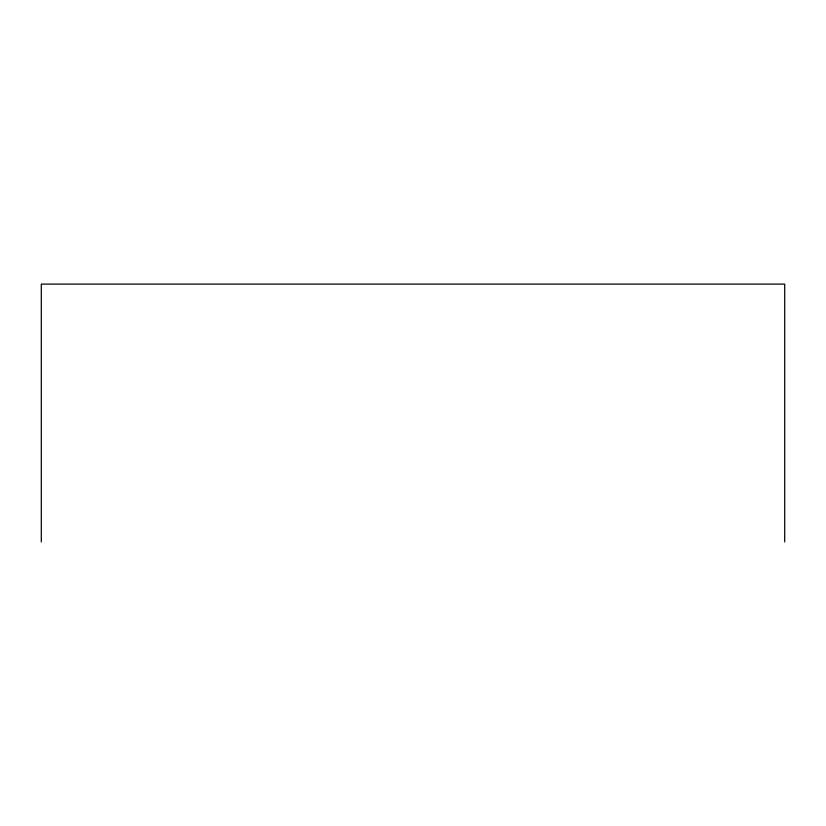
<?xml version="1.0" encoding="UTF-8"?>
<svg xmlns="http://www.w3.org/2000/svg" width="826" height="826" viewBox="0 0 826 826"><rect width="100%" height="100%" fill="white"/><g stroke="black" fill="none" stroke-linecap="round" stroke-linejoin="round"><path stroke-width="1.24" d="M784.7 541.908L784.7 284.092L41.3 284.092L41.3 541.908"/></g></svg>
